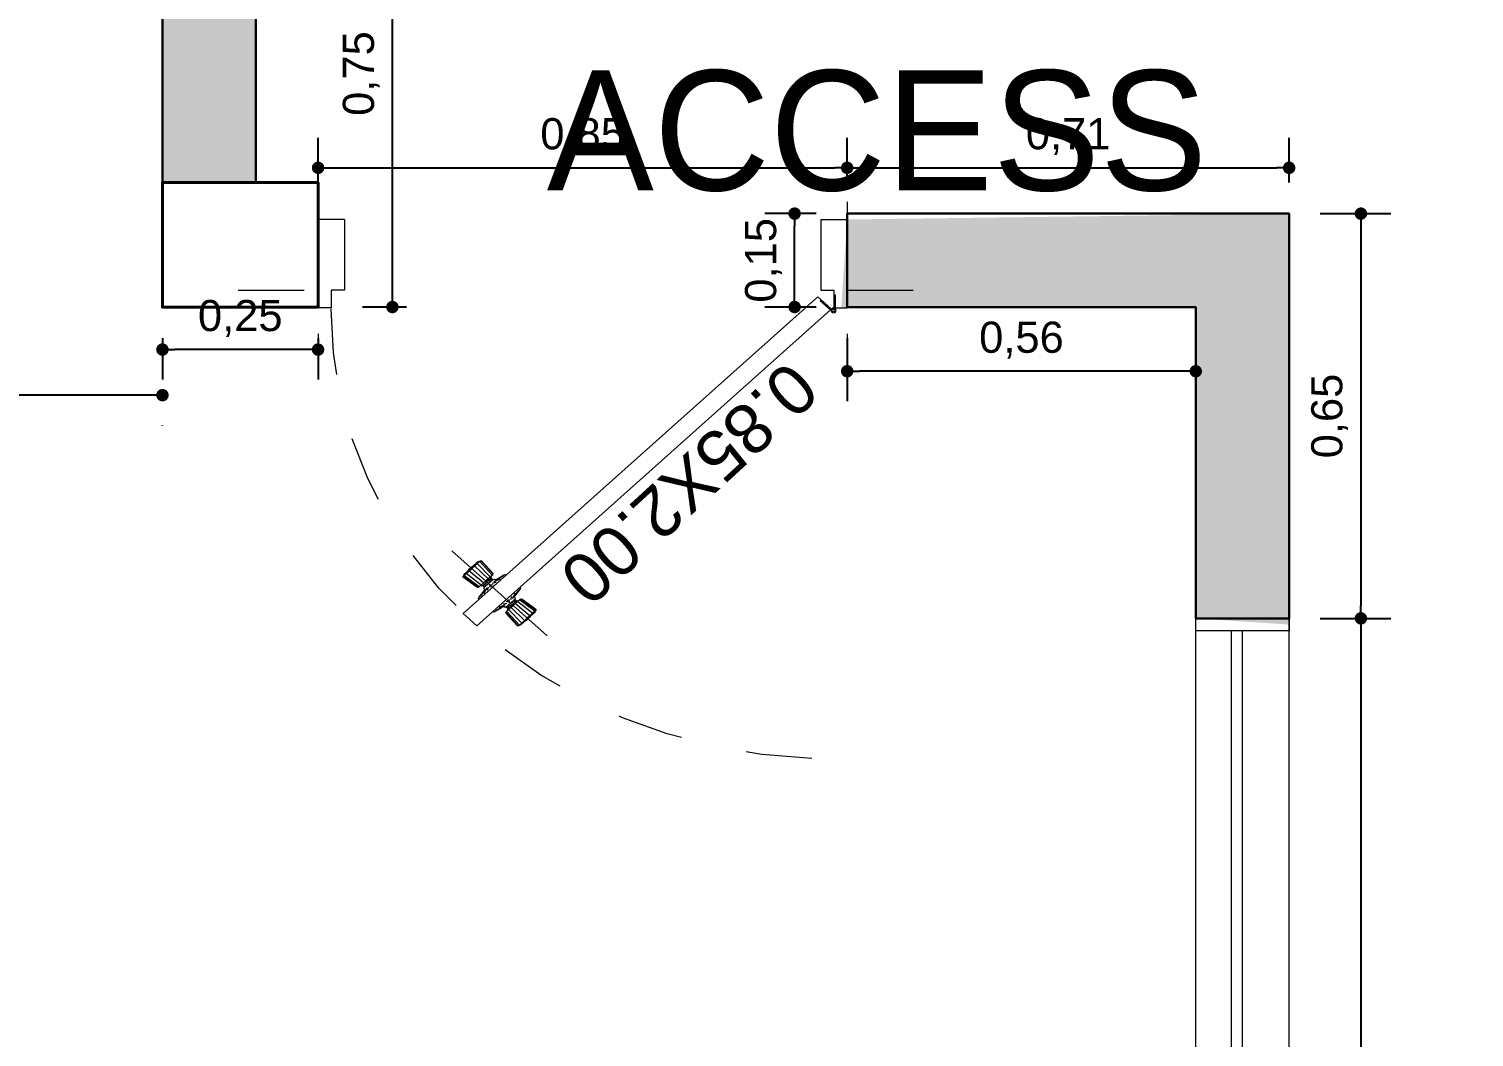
# Model space of a CAD drawing. Header units: millimetres. Extents: x 3757.5 to 3780.5, y 860.5 to 875.7.
# Drawn here: x 3770.299 to 3772.621, y 865.494 to 867.113 of the extents above; entities that cross this region are included whole.
import ezdxf

# ---------------------------------------------------------------- set-up
doc = ezdxf.new("R2010")
doc.units = ezdxf.units.MM
doc.linetypes.add('VECTORWORKS_DASH_01', pattern=[0.211654, 0.105807, -0.105846])
for name, color, linetype, lineweight in [('columna', 10, 'Continuous', 40), ('COTA', 1, 'Continuous', 18), ('paredes', 1, 'Continuous', 30), ('pluma1', 253, 'Continuous', 0), ('TEXTO', 7, 'Continuous', 0), ('Textos', 63, 'Continuous', 25), ('ventanas', 161, 'Continuous', 5)]:
    doc.layers.add(name, color=color, linetype=linetype, lineweight=lineweight)
doc.layers.add('PISO', color=9, linetype='Continuous')
doc.layers.add('PUERTAS', color=9, linetype='Continuous')
doc.styles.get("Standard").update_dxf_attribs({"font": 'arial.ttf'})
doc.styles.add('TEXTOS', font='AGENCYR.TTF')
doc.dimstyles.new('ARQUITECTURA', dxfattribs={"dimtxt": 0.05, "dimasz": 0.02, "dimexe": 0.048, "dimexo": 0.05, "dimgap": 0.02, "dimtad": 1, "dimtoh": 1, "dimzin": 1, "dimtxsty": 'Standard', "dimblk": 'DOT', "dimcen": 0.02, "dimazin": 0, "dimtfac": 1, "dimtmove": 0, "dimatfit": 3, "dimldrblk": 'ARCHTICK', "dimfxl": 1, "dimarcsym": 0})

# ---------------------------------------------------------------- blocks, each defined once
blk = doc.blocks.new('_Dot')
at = {"color": 0, "linetype": 'ByBlock', "lineweight": -2}
blk.add_line((-0.5, 0), (-1, 0), dxfattribs=at)
at = {"color": 0, "linetype": 'ByBlock', "const_width": 0.5}
blk.add_lwpolyline([(-0.25, 0, 1), (0.25, 0, 1)], format="xyb", close=True, dxfattribs=at)
blk = doc.blocks.new('*D355')
at = {"color": 0, "lineweight": -2, "transparency": 16777216}
for p, q in [((3771.6137, 866.6165), (3771.6137, 866.5154)), ((3772.1737, 866.6165), (3772.1737, 866.5154)), ((3772.1537, 866.5634), (3771.6337, 866.5634))]:
    blk.add_line(p, q, dxfattribs=at)
at = {"layer": 'Defpoints', "color": 0, "transparency": 16777216}
for p in [(3771.6137, 866.6665), (3772.1737, 866.6665), (3771.6137, 866.5634)]:
    blk.add_point(p, dxfattribs=at)
at = {"color": 0, "lineweight": -2, "transparency": 16777216, "xscale": 0.02, "yscale": 0.02, "zscale": 0.02, "rotation": 180}
blk.add_blockref('_Dot', (3771.6137, 866.5634), dxfattribs=at)
at = {"color": 0, "lineweight": -2, "transparency": 16777216, "xscale": 0.02, "yscale": 0.02, "zscale": 0.02}
blk.add_blockref('_Dot', (3772.1737, 866.5634), dxfattribs=at)
at = {"color": 0, "lineweight": 0, "transparency": 16777216, "insert": (3771.8937, 866.6134), "char_height": 0.05, "attachment_point": 5}
blk.add_mtext('0,56', dxfattribs=at)
blk = doc.blocks.new('_ArchTick')
at = {"layer": 'COTA', "color": 0, "linetype": 'Continuous', "const_width": 0.15}
blk.add_lwpolyline([(-0.5, -0.5), (0.5, 0.5)], dxfattribs=at)
blk = doc.blocks.new('*D356')
at = {"color": 0, "lineweight": -2, "transparency": 16777216}
for p, q in [((3771.5637, 866.8165), (3771.4813, 866.8165)), ((3771.5293, 866.6865), (3771.5293, 866.7965)), ((3771.5637, 866.6665), (3771.4813, 866.6665))]:
    blk.add_line(p, q, dxfattribs=at)
at = {"layer": 'Defpoints', "color": 0, "transparency": 16777216}
for p in [(3771.5293, 866.8165), (3771.6137, 866.8165), (3771.6137, 866.6665)]:
    blk.add_point(p, dxfattribs=at)
at = {"color": 0, "lineweight": -2, "transparency": 16777216, "xscale": 0.02, "yscale": 0.02, "zscale": 0.02}
for p, rotation in [((3771.5293, 866.8165), 90), ((3771.5293, 866.6665), 270)]:
    blk.add_blockref('_Dot', p, dxfattribs=dict(at, rotation=rotation))
at = {"color": 0, "lineweight": 0, "transparency": 16777216, "insert": (3771.4793, 866.7415), "char_height": 0.05, "attachment_point": 5, "rotation": 90}
blk.add_mtext('0,15', dxfattribs=at)
blk = doc.blocks.new('*D357')
at = {"color": 0, "lineweight": -2, "transparency": 16777216}
for p, q in [((3771.6137, 866.8665), (3771.6137, 866.9381)), ((3772.3237, 866.8665), (3772.3237, 866.9381)), ((3771.6337, 866.8901), (3772.3037, 866.8901))]:
    blk.add_line(p, q, dxfattribs=at)
at = {"layer": 'Defpoints', "color": 0, "transparency": 16777216}
for p in [(3772.3237, 866.8901), (3771.6137, 866.8165), (3772.3237, 866.8165)]:
    blk.add_point(p, dxfattribs=at)
at = {"color": 0, "lineweight": -2, "transparency": 16777216, "xscale": 0.02, "yscale": 0.02, "zscale": 0.02, "rotation": 180}
blk.add_blockref('_Dot', (3771.6137, 866.8901), dxfattribs=at)
at = {"color": 0, "lineweight": -2, "transparency": 16777216, "xscale": 0.02, "yscale": 0.02, "zscale": 0.02}
blk.add_blockref('_Dot', (3772.3237, 866.8901), dxfattribs=at)
at = {"color": 0, "lineweight": 0, "transparency": 16777216, "insert": (3771.9687, 866.9402), "char_height": 0.05, "attachment_point": 5}
blk.add_mtext('0,71', dxfattribs=at)
blk = doc.blocks.new('*D358')
at = {"color": 0, "lineweight": -2, "transparency": 16777216}
for p, q in [((3772.3737, 866.8165), (3772.487, 866.8165)), ((3772.439, 866.7965), (3772.439, 866.1865)), ((3772.3737, 866.1665), (3772.487, 866.1665))]:
    blk.add_line(p, q, dxfattribs=at)
at = {"layer": 'Defpoints', "color": 0, "transparency": 16777216}
for p in [(3772.3237, 866.8165), (3772.3237, 866.1665), (3772.439, 866.1665)]:
    blk.add_point(p, dxfattribs=at)
at = {"color": 0, "lineweight": -2, "transparency": 16777216, "xscale": 0.02, "yscale": 0.02, "zscale": 0.02}
for p, rotation in [((3772.439, 866.8165), 90), ((3772.439, 866.1665), 270)]:
    blk.add_blockref('_Dot', p, dxfattribs=dict(at, rotation=rotation))
at = {"color": 0, "lineweight": 0, "transparency": 16777216, "insert": (3772.3889, 866.4915), "char_height": 0.05, "attachment_point": 5, "rotation": 90}
blk.add_mtext('0,65', dxfattribs=at)
blk = doc.blocks.new('*D306')
at = {"color": 0, "lineweight": -2, "transparency": 16777216}
for p, q in [((3772.3737, 866.1665), (3772.487, 866.1665)), ((3772.439, 866.1465), (3772.439, 864.2465)), ((3772.3737, 864.2265), (3772.487, 864.2265))]:
    blk.add_line(p, q, dxfattribs=at)
at = {"layer": 'Defpoints', "color": 0, "transparency": 16777216}
for p in [(3772.3237, 866.1665), (3772.3237, 864.2265), (3772.439, 864.2265)]:
    blk.add_point(p, dxfattribs=at)
at = {"color": 0, "lineweight": -2, "transparency": 16777216, "xscale": 0.02, "yscale": 0.02, "zscale": 0.02}
for p, rotation in [((3772.439, 866.1665), 90), ((3772.439, 864.2265), 270)]:
    blk.add_blockref('_Dot', p, dxfattribs=dict(at, rotation=rotation))
at = {"color": 0, "lineweight": 0, "transparency": 16777216, "insert": (3772.3889, 865.1965), "char_height": 0.05, "attachment_point": 5, "rotation": 90}
blk.add_mtext('1,94', dxfattribs=at)
blk = doc.blocks.new('*D309')
at = {"color": 0, "lineweight": -2, "transparency": 16777216}
for p, q in [((3770.7637, 866.8665), (3770.7637, 866.9381)), ((3771.6137, 866.8665), (3771.6137, 866.9381)), ((3770.7837, 866.8901), (3771.5937, 866.8901))]:
    blk.add_line(p, q, dxfattribs=at)
at = {"layer": 'Defpoints', "color": 0, "transparency": 16777216}
for p in [(3771.6137, 866.8901), (3770.7637, 866.8165), (3771.6137, 866.8165)]:
    blk.add_point(p, dxfattribs=at)
at = {"color": 0, "lineweight": -2, "transparency": 16777216, "xscale": 0.02, "yscale": 0.02, "zscale": 0.02, "rotation": 180}
blk.add_blockref('_Dot', (3770.7637, 866.8901), dxfattribs=at)
at = {"color": 0, "lineweight": -2, "transparency": 16777216, "xscale": 0.02, "yscale": 0.02, "zscale": 0.02}
blk.add_blockref('_Dot', (3771.6137, 866.8901), dxfattribs=at)
at = {"color": 0, "lineweight": 0, "transparency": 16777216, "insert": (3771.1887, 866.9402), "char_height": 0.05, "attachment_point": 5}
blk.add_mtext('0,85', dxfattribs=at)
blk = doc.blocks.new('*D359')
at = {"color": 0, "lineweight": -2, "transparency": 16777216}
for p, q in [((3770.5137, 866.6165), (3770.5137, 866.5502)), ((3770.7637, 866.6165), (3770.7637, 866.5502)), ((3770.7437, 866.5982), (3770.5337, 866.5982))]:
    blk.add_line(p, q, dxfattribs=at)
at = {"layer": 'Defpoints', "color": 0, "transparency": 16777216}
for p in [(3770.5137, 866.6665), (3770.7637, 866.6665), (3770.5137, 866.5982)]:
    blk.add_point(p, dxfattribs=at)
at = {"color": 0, "lineweight": -2, "transparency": 16777216, "xscale": 0.02, "yscale": 0.02, "zscale": 0.02, "rotation": 180}
blk.add_blockref('_Dot', (3770.5137, 866.5982), dxfattribs=at)
at = {"color": 0, "lineweight": -2, "transparency": 16777216, "xscale": 0.02, "yscale": 0.02, "zscale": 0.02}
blk.add_blockref('_Dot', (3770.7637, 866.5982), dxfattribs=at)
at = {"color": 0, "lineweight": 0, "transparency": 16777216, "insert": (3770.6387, 866.6482), "char_height": 0.05, "attachment_point": 5}
blk.add_mtext('0,25', dxfattribs=at)
blk = doc.blocks.new('*D310')
at = {"color": 0, "lineweight": -2, "transparency": 16777216}
for p, q in [((3770.9059, 867.4165), (3770.8351, 867.4165)), ((3770.8831, 866.6865), (3770.8831, 867.3965)), ((3770.9059, 866.6665), (3770.8351, 866.6665))]:
    blk.add_line(p, q, dxfattribs=at)
at = {"layer": 'Defpoints', "color": 0, "transparency": 16777216}
for p in [(3770.8831, 867.4165), (3770.9559, 867.4165), (3770.9559, 866.6665)]:
    blk.add_point(p, dxfattribs=at)
at = {"color": 0, "lineweight": -2, "transparency": 16777216, "xscale": 0.02, "yscale": 0.02, "zscale": 0.02}
for p, rotation in [((3770.8831, 867.4165), 90), ((3770.8831, 866.6665), 270)]:
    blk.add_blockref('_Dot', p, dxfattribs=dict(at, rotation=rotation))
at = {"color": 0, "lineweight": 0, "transparency": 16777216, "insert": (3770.8331, 867.0415), "char_height": 0.05, "attachment_point": 5, "rotation": 90}
blk.add_mtext('0,75', dxfattribs=at)
blk = doc.blocks.new('*D337')
at = {"color": 0, "lineweight": -2, "transparency": 16777216}
for p, q in [((3770.4937, 866.525), (3767.8637, 866.525)), ((3767.8437, 866.4761), (3767.8437, 866.477)), ((3770.5137, 866.4761), (3770.5137, 866.477))]:
    blk.add_line(p, q, dxfattribs=at)
at = {"layer": 'Defpoints', "color": 0, "transparency": 16777216}
for p in [(3767.8437, 866.5261), (3767.8437, 866.525), (3770.5137, 866.5261)]:
    blk.add_point(p, dxfattribs=at)
at = {"color": 0, "lineweight": -2, "transparency": 16777216, "xscale": 0.02, "yscale": 0.02, "zscale": 0.02, "rotation": 180}
blk.add_blockref('_Dot', (3767.8437, 866.525), dxfattribs=at)
at = {"color": 0, "lineweight": -2, "transparency": 16777216, "xscale": 0.02, "yscale": 0.02, "zscale": 0.02}
blk.add_blockref('_Dot', (3770.5137, 866.525), dxfattribs=at)
at = {"color": 0, "lineweight": 0, "transparency": 16777216, "insert": (3769.1787, 866.575), "char_height": 0.05, "attachment_point": 5}
blk.add_mtext('2,67', dxfattribs=at)
blk = doc.blocks.new('A$C48EE1E47')
at = {"layer": 'PISO', "linetype": 'VECTORWORKS_DASH_01', "lineweight": 0}
for p, q in [((0, 0), (0, 0.1627)), ((0.1501, 0), (-0.1501, 0)), ((0.1501, -0.8007), (-0.1501, -0.8007)), ((0, -0.9218), (0, -0.8007))]:
    blk.add_line(p, q, dxfattribs=at)
at = {"layer": 'PISO', "color": 42, "lineweight": 0}
for p, q in [((-0.4414, -0.598), (-0.5853, -0.4542)), ((-0.5307, -0.5017), (-0.5514, -0.4798)), ((-0.5273, -0.4982), (-0.5471, -0.4756)), ((-0.5245, -0.4954), (-0.5435, -0.472)), ((-0.5232, -0.4939), (-0.5418, -0.4708)), ((-0.5456, -0.5163), (-0.5686, -0.4977)), ((-0.544, -0.515), (-0.5675, -0.496)), ((-0.5412, -0.5122), (-0.5638, -0.4923)), ((-0.5377, -0.5086), (-0.5596, -0.4881)), ((-0.5257, -0.5054), (-0.5285, -0.5026)), ((-0.5244, -0.5041), (-0.5272, -0.5013)), ((-0.5238, -0.5035), (-0.5266, -0.5007)), ((-0.5131, -0.5024), (-0.5225, -0.5072)), ((-0.5077, -0.497), (-0.5206, -0.5053)), ((-0.5424, -0.5317), (-0.5341, -0.5189)), ((-0.536, -0.5157), (-0.5388, -0.5129)), ((-0.5354, -0.515), (-0.5382, -0.5122)), ((-0.5371, -0.5264), (-0.5322, -0.517)), ((-0.5341, -0.5138), (-0.5369, -0.511)), ((-0.5321, -0.5118), (-0.5349, -0.509)), ((-0.5314, -0.5208), (-0.5301, -0.5149)), ((-0.5277, -0.5074), (-0.5305, -0.5046)), ((-0.527, -0.5163), (-0.5279, -0.5126)), ((-0.5232, -0.5125), (-0.5268, -0.5116)), ((-0.5187, -0.508), (-0.5246, -0.5093)), ((-0.4843, -0.5204), (-0.4926, -0.5333)), ((-0.5137, -0.5498), (-0.5043, -0.5449)), ((-0.508, -0.5442), (-0.5022, -0.5429)), ((-0.5035, -0.5397), (-0.4999, -0.5406)), ((-0.4998, -0.5359), (-0.4989, -0.5395)), ((-0.4991, -0.5448), (-0.4963, -0.5476)), ((-0.4953, -0.5314), (-0.4966, -0.5373)), ((-0.4946, -0.5404), (-0.4918, -0.5432)), ((-0.4897, -0.5258), (-0.4945, -0.5352)), ((-0.4926, -0.5384), (-0.4899, -0.5412)), ((-0.4914, -0.5371), (-0.4886, -0.5399)), ((-0.4908, -0.5365), (-0.488, -0.5393)), ((-0.489, -0.5435), (-0.4671, -0.5641)), ((-0.4855, -0.54), (-0.4629, -0.5599)), ((-0.4827, -0.5372), (-0.4592, -0.5562)), ((-0.4812, -0.5359), (-0.4581, -0.5545)), ((-0.519, -0.5551), (-0.5062, -0.5469)), ((-0.5036, -0.5583), (-0.4849, -0.5814)), ((-0.5029, -0.5487), (-0.5001, -0.5515)), ((-0.5023, -0.5481), (-0.4995, -0.5509)), ((-0.5022, -0.5567), (-0.4833, -0.5802)), ((-0.501, -0.5468), (-0.4982, -0.5496)), ((-0.4995, -0.554), (-0.4796, -0.5766)), ((-0.4959, -0.5504), (-0.4754, -0.5723))]:
    blk.add_line(p, q, dxfattribs=at)
at = {"layer": 'PISO', "linetype": 'VECTORWORKS_DASH_01', "lineweight": 0}
blk.add_arc((-0.034, -0.0204), 0.7603, 182.5074, 270.3028, dxfattribs=at)
at = {"layer": 'PUERTAS', "color": 34, "lineweight": 0}
for p, q in [((-0.03, 0), (0.12, 0)), ((0.12, -0.04), (0.12, 0)), ((-0.0079, -0.018), (-0.0311, -0.018)), ((-0.0079, -0.02), (-0.0303, -0.02)), ((-0.03, -0.018), (-0.03, 0)), ((-0.0079, -0.02), (-0.0079, -0.018)), ((0, -0.02), (-0.0079, -0.02)), ((0, -0.04), (0, -0.02)), ((-0.011, -0.0443), (-0.0159, -0.0394)), ((0.12, -0.04), (0, -0.04)), ((0, -0.7606), (0, -0.7806)), ((0.12, -0.7606), (0, -0.7606)), ((0.12, -0.7606), (0.12, -0.8007)), ((-0.03, -0.7806), (-0.03, -0.8007)), ((0, -0.7806), (-0.03, -0.7806)), ((0.12, -0.8007), (-0.03, -0.8007))]:
    blk.add_line(p, q, dxfattribs=at)
at = {"layer": 'PUERTAS', "color": 243, "lineweight": 0}
for p, q in [((-0.033, -0.0252), (-0.5683, -0.5605)), ((-0.0173, -0.0408), (-0.0338, -0.0244)), ((-0.0159, -0.0394), (-0.0317, -0.0236)), ((-0.0173, -0.0408), (-0.0159, -0.0394)), ((-0.5477, -0.581), (-0.011, -0.0443)), ((-0.5477, -0.581), (-0.5683, -0.5605))]:
    blk.add_line(p, q, dxfattribs=at)
at = {"layer": 'PUERTAS', "color": 42, "lineweight": 0}
for p, q in [((-0.5566, -0.4828), (-0.5529, -0.4791)), ((-0.5452, -0.4722), (-0.5562, -0.4832)), ((-0.5429, -0.4714), (-0.5555, -0.484)), ((-0.5525, -0.4795), (-0.5529, -0.4791)), ((-0.5444, -0.4729), (-0.5452, -0.4722)), ((-0.5235, -0.4919), (-0.5399, -0.4716)), ((-0.5681, -0.4966), (-0.5555, -0.484)), ((-0.5475, -0.516), (-0.5679, -0.4995)), ((-0.5673, -0.4943), (-0.5562, -0.4832)), ((-0.5665, -0.495), (-0.5673, -0.4943)), ((-0.5566, -0.4828), (-0.5604, -0.4866)), ((-0.5599, -0.487), (-0.5604, -0.4866)), ((-0.5236, -0.4946), (-0.5343, -0.5052)), ((-0.5262, -0.5003), (-0.5327, -0.5068)), ((-0.5233, -0.503), (-0.5299, -0.5096)), ((-0.5264, -0.4973), (-0.5262, -0.4975)), ((-0.5236, -0.5033), (-0.5264, -0.5005)), ((-0.5206, -0.5029), (-0.5205, -0.5029)), ((-0.5176, -0.5027), (-0.5178, -0.5028)), ((-0.5061, -0.495), (-0.5176, -0.5027)), ((-0.503, -0.4952), (-0.5032, -0.495)), ((-0.5449, -0.5158), (-0.5343, -0.5052)), ((-0.5445, -0.5334), (-0.5368, -0.5218)), ((-0.5421, -0.5131), (-0.542, -0.5132)), ((-0.5391, -0.5132), (-0.5327, -0.5068)), ((-0.5362, -0.5159), (-0.539, -0.5131)), ((-0.5368, -0.5218), (-0.5366, -0.5217)), ((-0.5366, -0.5189), (-0.5365, -0.519)), ((-0.5365, -0.5162), (-0.5299, -0.5096)), ((-0.4823, -0.5188), (-0.4899, -0.5304)), ((-0.4825, -0.5158), (-0.4823, -0.516)), ((-0.5443, -0.5364), (-0.5445, -0.5362)), ((-0.5034, -0.5492), (-0.4968, -0.5426)), ((-0.5005, -0.5519), (-0.494, -0.5454)), ((-0.4903, -0.536), (-0.4968, -0.5426)), ((-0.4876, -0.5389), (-0.494, -0.5454)), ((-0.4819, -0.5364), (-0.4925, -0.547)), ((-0.4905, -0.5363), (-0.4877, -0.5391)), ((-0.4901, -0.5333), (-0.4902, -0.5332)), ((-0.4899, -0.5304), (-0.4901, -0.5305)), ((-0.4846, -0.5391), (-0.4848, -0.5389)), ((-0.4792, -0.5362), (-0.4588, -0.5527)), ((-0.5237, -0.557), (-0.5235, -0.5572)), ((-0.5207, -0.5572), (-0.5091, -0.5495)), ((-0.5091, -0.5495), (-0.5089, -0.5494)), ((-0.5061, -0.5493), (-0.5062, -0.5492)), ((-0.5032, -0.5603), (-0.4868, -0.5806)), ((-0.5031, -0.5576), (-0.4925, -0.547)), ((-0.5031, -0.5489), (-0.5003, -0.5517)), ((-0.5004, -0.5549), (-0.5005, -0.5547)), ((-0.4838, -0.5808), (-0.4712, -0.5682)), ((-0.4587, -0.5556), (-0.4712, -0.5682)), ((-0.4595, -0.5579), (-0.4705, -0.5689)), ((-0.4701, -0.5694), (-0.4664, -0.5656)), ((-0.4668, -0.5652), (-0.4664, -0.5656)), ((-0.4602, -0.5572), (-0.4595, -0.5579)), ((-0.4823, -0.5793), (-0.4816, -0.58)), ((-0.4816, -0.58), (-0.4705, -0.5689)), ((-0.4742, -0.5727), (-0.4738, -0.5731)), ((-0.4701, -0.5694), (-0.4738, -0.5731))]:
    blk.add_line(p, q, dxfattribs=at)
at = {"layer": 'PUERTAS', "color": 34, "lineweight": 0}
for radius in [0.00388, 0.00188]:
    blk.add_circle((-0.0341, -0.0205), radius, dxfattribs=at)
at = {"layer": 'PUERTAS', "color": 42, "lineweight": 0}
for centre, start, end in [((-0.5415, -0.4728), 38.9236, 135), ((-0.5666, -0.498), 135, 231.0764), ((-0.5276, -0.4989), 315, 45), ((-0.525, -0.4932), 315, 38.9236), ((-0.5219, -0.5044), 50.2572, 135), ((-0.5192, -0.5014), 230.2572, 315), ((-0.5047, -0.4964), 45, 135), ((-0.5463, -0.5144), 231.0764, 315), ((-0.5406, -0.5118), 225, 315), ((-0.5351, -0.5176), 135, 219.7428), ((-0.538, -0.5202), 315, 39.7428), ((-0.4837, -0.5174), 315, 45), ((-0.5431, -0.5348), 135, 225), ((-0.4887, -0.5319), 135, 219.7428), ((-0.4917, -0.5346), 315, 39.7428), ((-0.4862, -0.5404), 45, 135), ((-0.4804, -0.5378), 51.0764, 135), ((-0.5221, -0.5558), 225, 315), ((-0.5075, -0.5508), 50.2572, 135), ((-0.5048, -0.5478), 230.2572, 315), ((-0.5017, -0.559), 135, 218.9236), ((-0.4991, -0.5533), 135, 225), ((-0.4601, -0.5542), 315, 51.0764), ((-0.4852, -0.5794), 218.9236, 315)]:
    blk.add_arc(centre, 0.002, start, end, dxfattribs=at)

msp = doc.modelspace()

# ---------------------------------------------------------------- hatches: boundary and pattern name
at = {"true_color": 0xb9c2b1}
h = msp.add_hatch(color=9, dxfattribs=at)
h.paths.add_polyline_path([(3768.6937, 871.2165), (3768.6937, 871.3665), (3767.2537, 871.3665), (3767.2537, 871.2165)], flags=17)
h.paths.add_polyline_path([(3761.5137, 870.2664), (3761.6637, 870.2664), (3761.6637, 871.2165), (3764.5637, 871.2165), (3764.5637, 867.8665), (3764.7137, 867.8665), (3764.7137, 871.2165), (3765.4037, 871.2165), (3765.4037, 871.3665), (3761.5136, 871.3665)], flags=17)
h.paths.add_polyline_path([(3770.4037, 871.2165), (3770.4037, 871.3665), (3768.8937, 871.3665), (3768.8937, 871.2165)], flags=17)
h.paths.add_polyline_path([(3770.5037, 869.8165), (3770.5037, 871.1665), (3770.6537, 871.1665), (3770.6537, 869.8165)], flags=17)
h.paths.add_polyline_path([(3770.6537, 869.6165), (3770.5137, 869.6165), (3770.5137, 869.0365), (3770.6377, 869.0365), (3770.6537, 869.0365)], flags=17)
h.paths.add_polyline_path([(3770.5137, 867.4265), (3770.5137, 866.8665), (3770.6637, 866.8665), (3770.6637, 867.4265)], flags=17)
h.paths.add_polyline_path([(3777.3237, 863.7265), (3777.3237, 863.5765), (3770.8137, 863.5765), (3770.8137, 863.7265), (3772.1737, 863.7265), (3772.1737, 864.2265), (3772.3237, 864.2265), (3772.3237, 863.7265)])
h.paths.add_polyline_path([(3771.6042, 866.6649), (3772.1737, 866.6665), (3772.1737, 866.1665), (3772.3237, 866.1565), (3772.3237, 866.8165), (3771.6137, 866.8071)], flags=17)
h.paths.add_polyline_path([(3767.8437, 864.5265), (3767.6937, 864.5265), (3767.6937, 863.7265), (3765.8337, 863.7265), (3765.8337, 866.4765), (3763.8837, 866.4765), (3763.8837, 866.3265), (3765.6837, 866.3265), (3765.6837, 863.7265), (3763.0837, 863.7265), (3763.0837, 866.4765), (3762.9337, 866.4765), (3762.9337, 864.6465), (3761.6637, 864.6465), (3761.6637, 866.3265), (3762.2337, 866.3265), (3762.2337, 866.4765), (3761.6637, 866.4765), (3761.6637, 867.8665), (3761.5137, 867.8665), (3761.5137, 864.4965), (3762.9337, 864.4965), (3762.9337, 863.7265), (3758.0737, 863.7265), (3758.0737, 872.5352), (3777.3199, 872.5437), (3777.3199, 872.6881), (3757.9237, 872.6881), (3757.9237, 863.5765), (3770.5637, 863.5765), (3770.5637, 863.7265), (3767.8437, 863.7265)])
h.paths.add_polyline_path([(3767.6937, 865.8965), (3767.8437, 865.8965), (3767.8437, 866.4761), (3767.6937, 866.4765)])

# ---------------------------------------------------------------- linework, layer by layer
at = {"layer": 'columna'}
msp.add_lwpolyline([(3770.6637, 866.8665), (3770.7637, 866.8665), (3770.7637, 866.6665), (3770.5137, 866.6665), (3770.5137, 866.8665)], close=True, dxfattribs=at)
at = {"layer": 'paredes'}
for points in [[(3770.5137, 867.4265), (3770.5137, 866.8665), (3770.6637, 866.8665), (3770.6637, 867.4265), (3770.5137, 867.4265)], [(3771.6137, 866.6665), (3772.1737, 866.6665), (3772.1737, 866.1665), (3772.3237, 866.1665), (3772.3237, 866.6665), (3772.3237, 866.8165), (3771.6137, 866.8165)]]:
    msp.add_lwpolyline(points, close=True, dxfattribs=at)
at = {"layer": 'ventanas'}
for points in [[(3772.1737, 864.2465), (3772.1737, 866.1665)], [(3772.3237, 866.1665), (3772.3237, 866.1465), (3772.1737, 866.1465), (3772.1737, 866.1665)], [(3772.3237, 864.2465), (3772.3237, 866.1665)], [(3772.231, 864.2465), (3772.231, 866.1465)], [(3772.2487, 864.2465), (3772.2487, 866.1465)]]:
    msp.add_lwpolyline(points, dxfattribs=at)

# ---------------------------------------------------------------- block references
at = {"layer": 'Textos', "xscale": -0.9478722496206529, "yscale": 1.061616919575028, "zscale": 0.9478722496206529, "rotation": 270}
msp.add_blockref('A$C48EE1E47', (3771.6137, 866.6934), dxfattribs=at)

# ---------------------------------------------------------------- texts
at = {"layer": 'pluma1', "insert": (3771.5735, 866.5249), "char_height": 0.07956, "width": 1.448037, "attachment_point": 1, "rotation": 222.5028}
msp.add_mtext('0.85X2.00', dxfattribs=at)
at = {"layer": 'TEXTO', "ltscale": 0.25, "style": 'TEXTOS'}
msp.add_text('ACCESS', height=0.19292, dxfattribs=at).set_placement((3771.1311, 866.8538))

# ---------------------------------------------------------------- dimensions: what is measured, and where the dimension line sits
at = {"lineweight": 0}
for base, p1, p2, angle, picture, middle in [((3770.8831, 867.4165), (3770.9559, 866.6665), (3770.9559, 867.4165), 90, '*D310', (3770.8331, 867.0415)), ((3771.6137, 866.8901), (3770.7637, 866.8165), (3771.6137, 866.8165), 180, '*D309', (3771.1887, 866.9402)), ((3772.3237, 866.8901), (3771.6137, 866.8165), (3772.3237, 866.8165), 180, '*D357', (3771.9687, 866.9402)), ((3772.439, 866.1665), (3772.3237, 866.8165), (3772.3237, 866.1665), 90, '*D358', (3772.3889, 866.4915)), ((3770.5137, 866.5982), (3770.7637, 866.6665), (3770.5137, 866.6665), 180, '*D359', (3770.6387, 866.6482)), ((3771.6137, 866.5634), (3772.1737, 866.6665), (3771.6137, 866.6665), 180, '*D355', (3771.8937, 866.6134)), ((3767.8437, 866.525), (3770.5137, 866.5261), (3767.8437, 866.5261), 180, '*D337', (3769.1787, 866.575)), ((3772.439, 864.2265), (3772.3237, 866.1665), (3772.3237, 864.2265), 90, '*D306', (3772.3889, 865.1965))]:
    dim = msp.add_linear_dim(base=base, p1=p1, p2=p2, angle=angle, dimstyle='ARQUITECTURA', dxfattribs=at)
    dim.commit()
    dim.dimension.update_dxf_attribs({"geometry": picture, "text_midpoint": middle})
dim = msp.add_linear_dim(base=(3771.5293, 866.8165), p1=(3771.6137, 866.6665), p2=(3771.6137, 866.8165), angle=90, dimstyle='ARQUITECTURA', dxfattribs=at)
dim.commit()
dim.dimension.update_dxf_attribs({"geometry": '*D356', "text_midpoint": (3771.5293, 866.7415), "dimtype": 160})

doc.saveas('drawing.dxf')
